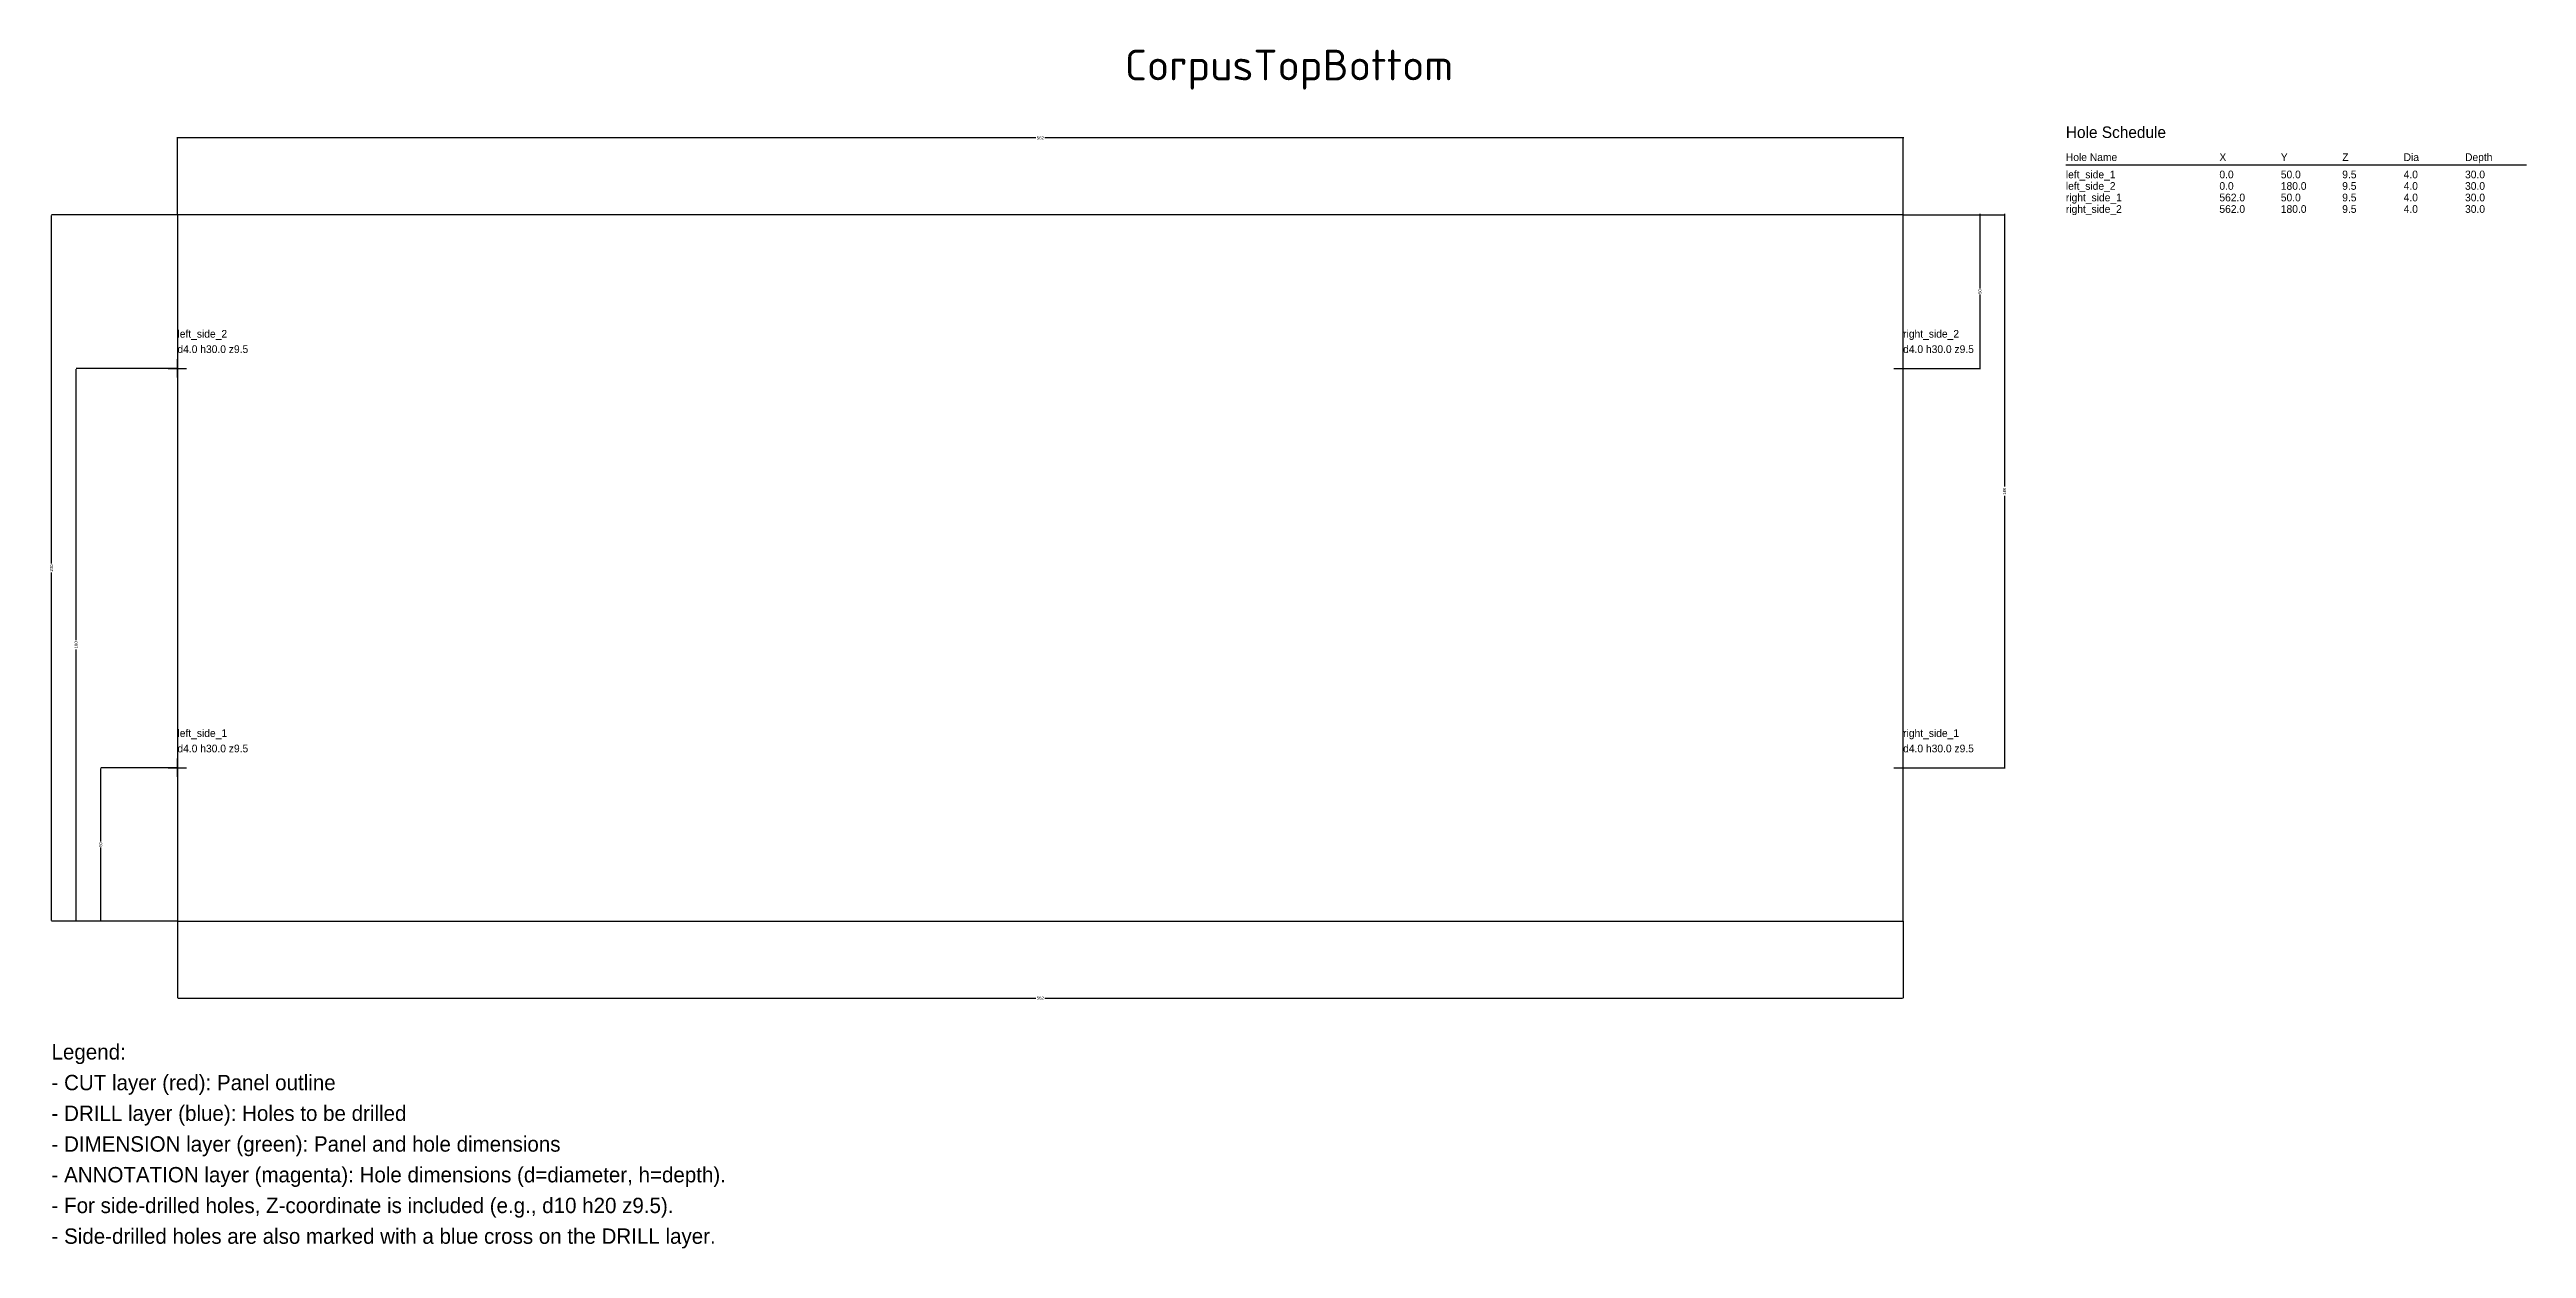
# Model space of a CAD drawing. Header units: millimetres. Extents: x -42 to 765, y -107 to 284.
import ezdxf
from ezdxf.enums import TextEntityAlignment as Align

# ---------------------------------------------------------------- set-up
doc = ezdxf.new("R2010")
doc.units = ezdxf.units.MM
for name, color, linetype in [('ANNOTATION', 6, 'Continuous'), ('CUT', 1, 'Continuous'), ('DIMENSION', 3, 'Continuous'), ('DRILL', 5, 'Continuous')]:
    doc.layers.add(name, color=color, linetype=linetype)
doc.styles.add('Title', font='ISOCPEUR.ttf')
doc.dimstyles.get("Standard").update_dxf_attribs({"dimtxt": 2.5, "dimasz": 2.5, "dimexe": 1.25, "dimexo": 0.625, "dimtad": 1, "dimtxsty": 'Standard', "dimcen": 2.5, "dimazin": 3, "dimtfac": 1, "dimtmove": 0, "dimatfit": 3})

# ---------------------------------------------------------------- blocks, each defined once
blk = doc.blocks.new('_CLOSEDFILLED')
at = {"color": 0, "linetype": 'ByBlock'}
blk.add_solid([(-1, 0.2), (0, 0), (-1, -0.2)], dxfattribs=at)
blk = doc.blocks.new('*D0')
for p, q in [((0, 0), (0, -25)), ((562, 0), (562, -25)), ((0.25, -25), (279.5, -25)), ((282.5, -25), (561.75, -25))]:
    blk.add_line(p, q)
at = {"layer": 'Defpoints'}
for p in [(0, 0), (562, 0), (0, -25)]:
    blk.add_point(p, dxfattribs=at)
at = {"layer": 'DIMENSION', "xscale": 0.25, "yscale": 0.25, "rotation": 180}
blk.add_blockref('_CLOSEDFILLED', (0, -25), dxfattribs=at)
at = {"layer": 'DIMENSION', "xscale": 0.25, "yscale": 0.25}
blk.add_blockref('_CLOSEDFILLED', (562, -25), dxfattribs=at)
at = {"layer": 'DIMENSION', "insert": (281, -25), "char_height": 1, "attachment_point": 5}
blk.add_mtext('562', dxfattribs=at)
blk = doc.blocks.new('*D2')
for p, q in [((279.5, 255), (-0.25, 255)), ((0, 230), (0, 255)), ((562.25, 255), (282.5, 255)), ((562, 230), (562, 255))]:
    blk.add_line(p, q)
at = {"layer": 'Defpoints'}
for p in [(562, 255), (0, 230), (562, 230)]:
    blk.add_point(p, dxfattribs=at)
at = {"layer": 'DIMENSION', "xscale": 0.25, "yscale": 0.25}
blk.add_blockref('_CLOSEDFILLED', (0, 255), dxfattribs=at)
at = {"layer": 'DIMENSION', "xscale": 0.25, "yscale": 0.25, "rotation": 180}
blk.add_blockref('_CLOSEDFILLED', (562, 255), dxfattribs=at)
at = {"layer": 'DIMENSION', "insert": (281, 255), "char_height": 1, "attachment_point": 5}
blk.add_mtext('562', dxfattribs=at)
blk = doc.blocks.new('*D3')
for p, q in [((0, 50), (-25, 50)), ((-25, 26), (-25, 49.75)), ((-25, 0.25), (-25, 24)), ((0, 0), (-25, 0))]:
    blk.add_line(p, q)
at = {"layer": 'Defpoints'}
for p in [(0, 50), (-25, 0), (0, 0)]:
    blk.add_point(p, dxfattribs=at)
at = {"layer": 'DIMENSION', "xscale": 0.25, "yscale": 0.25}
for p, rotation in [((-25, 50), 90), ((-25, 0), 270)]:
    blk.add_blockref('_CLOSEDFILLED', p, dxfattribs=dict(at, rotation=rotation))
at = {"layer": 'DIMENSION', "insert": (-25, 25), "char_height": 1, "attachment_point": 5, "rotation": 90}
blk.add_mtext('50', dxfattribs=at)
blk = doc.blocks.new('*D4')
for p, q in [((0, 180), (-33, 180)), ((-33, 91.5), (-33, 179.75)), ((-33, 0.25), (-33, 88.5)), ((0, 0), (-33, 0))]:
    blk.add_line(p, q)
at = {"layer": 'Defpoints'}
for p in [(0, 180), (-33, 0), (0, 0)]:
    blk.add_point(p, dxfattribs=at)
at = {"layer": 'DIMENSION', "xscale": 0.25, "yscale": 0.25}
for p, rotation in [((-33, 180), 90), ((-33, 0), 270)]:
    blk.add_blockref('_CLOSEDFILLED', p, dxfattribs=dict(at, rotation=rotation))
at = {"layer": 'DIMENSION', "insert": (-33, 90), "char_height": 1, "attachment_point": 5, "rotation": 90}
blk.add_mtext('180', dxfattribs=at)
blk = doc.blocks.new('*D5')
for p, q in [((0, 230), (-41, 230)), ((-41, 116.5), (-41, 229.75)), ((-41, 0.25), (-41, 113.5)), ((0, 0), (-41, 0))]:
    blk.add_line(p, q)
at = {"layer": 'Defpoints'}
for p in [(0, 230), (-41, 0), (0, 0)]:
    blk.add_point(p, dxfattribs=at)
at = {"layer": 'DIMENSION', "xscale": 0.25, "yscale": 0.25}
for p, rotation in [((-41, 230), 90), ((-41, 0), 270)]:
    blk.add_blockref('_CLOSEDFILLED', p, dxfattribs=dict(at, rotation=rotation))
at = {"layer": 'DIMENSION', "insert": (-41, 115), "char_height": 1, "attachment_point": 5, "rotation": 90}
blk.add_mtext('230', dxfattribs=at)
blk = doc.blocks.new('*D6')
for p, q in [((562, 230), (587, 230)), ((587, 230.25), (587, 206)), ((587, 204), (587, 179.75)), ((562, 180), (587, 180))]:
    blk.add_line(p, q)
at = {"layer": 'Defpoints'}
for p in [(562, 230), (587, 230), (562, 180)]:
    blk.add_point(p, dxfattribs=at)
at = {"layer": 'DIMENSION', "xscale": 0.25, "yscale": 0.25}
for p, rotation in [((587, 230), 270), ((587, 180), 90)]:
    blk.add_blockref('_CLOSEDFILLED', p, dxfattribs=dict(at, rotation=rotation))
at = {"layer": 'DIMENSION', "insert": (587, 205), "char_height": 1, "attachment_point": 5, "rotation": 90}
blk.add_mtext('50', dxfattribs=at)
blk = doc.blocks.new('*D7')
for p, q in [((562, 230), (595, 230)), ((595, 230.25), (595, 141.5)), ((595, 138.5), (595, 49.75)), ((562, 50), (595, 50))]:
    blk.add_line(p, q)
at = {"layer": 'Defpoints'}
for p in [(562, 230), (595, 230), (562, 50)]:
    blk.add_point(p, dxfattribs=at)
at = {"layer": 'DIMENSION', "xscale": 0.25, "yscale": 0.25}
for p, rotation in [((595, 230), 270), ((595, 50), 90)]:
    blk.add_blockref('_CLOSEDFILLED', p, dxfattribs=dict(at, rotation=rotation))
at = {"layer": 'DIMENSION', "insert": (595, 140), "char_height": 1, "attachment_point": 5, "rotation": 90}
blk.add_mtext('180', dxfattribs=at)

msp = doc.modelspace()

# ---------------------------------------------------------------- linework, layer by layer
at = {"layer": 'ANNOTATION'}
msp.add_line((615, 246.25), (765, 246.25), dxfattribs=at)
at = {"layer": 'CUT'}
for p, q in [((562, 230), (0, 230)), ((0, 230), (0, 0)), ((562, 0), (562, 230)), ((0, 0), (562, 0))]:
    msp.add_line(p, q, dxfattribs=at)
at = {"layer": 'DRILL', "color": 5}
for p, q in [((-3, 180), (3, 180)), ((0, 177), (0, 183)), ((559, 180), (565, 180)), ((562, 177), (562, 183)), ((-3, 50), (3, 50)), ((0, 47), (0, 53)), ((559, 50), (565, 50)), ((562, 47), (562, 53))]:
    msp.add_line(p, q, dxfattribs=at)

# ---------------------------------------------------------------- texts
at = {"layer": 'ANNOTATION', "style": 'Title'}
msp.add_text('CorpusTopBottom', height=10, dxfattribs=at).set_placement((362, 278.75), align=Align.MIDDLE_CENTER)
at = {"layer": 'ANNOTATION'}
for s, height, p in [('Hole Schedule', 3.75, (615, 255)), ('Hole Name', 2.5, (615, 247.5)), ('Dia', 2.5, (725, 247.5)), ('Depth', 2.5, (745, 247.5)), ('left_side_1', 2.5, (615, 241.875)), ('X', 2.5, (665, 247.5)), ('0.0', 2.5, (665, 241.875)), ('Y', 2.5, (685, 247.5)), ('50.0', 2.5, (685, 241.875)), ('Z', 2.5, (705, 247.5)), ('9.5', 2.5, (705, 241.875)), ('4.0', 2.5, (725, 241.875)), ('30.0', 2.5, (745, 241.875)), ('right_side_1', 2.5, (615, 234.375)), ('left_side_2', 2.5, (615, 238.125)), ('0.0', 2.5, (665, 238.125)), ('562.0', 2.5, (665, 234.375)), ('50.0', 2.5, (685, 234.375)), ('180.0', 2.5, (685, 238.125)), ('9.5', 2.5, (705, 238.125)), ('9.5', 2.5, (705, 234.375)), ('4.0', 2.5, (725, 238.125)), ('4.0', 2.5, (725, 234.375)), ('30.0', 2.5, (745, 238.125)), ('30.0', 2.5, (745, 234.375)), ('right_side_2', 2.5, (615, 230.625)), ('562.0', 2.5, (665, 230.625)), ('180.0', 2.5, (685, 230.625)), ('9.5', 2.5, (705, 230.625)), ('4.0', 2.5, (725, 230.625)), ('30.0', 2.5, (745, 230.625)), ('d4.0 h30.0 z9.5', 2.5, (0, 185)), ('left_side_2', 2.5, (0, 190)), ('d4.0 h30.0 z9.5', 2.5, (562, 185)), ('right_side_2', 2.5, (562, 190)), ('d4.0 h30.0 z9.5', 2.5, (0, 55)), ('left_side_1', 2.5, (0, 60)), ('d4.0 h30.0 z9.5', 2.5, (562, 55)), ('right_side_1', 2.5, (562, 60)), ('Legend:', 5, (-41, -45)), ('- CUT layer (red): Panel outline', 5, (-41, -55)), ('- DRILL layer (blue): Holes to be drilled', 5, (-41, -65)), ('- DIMENSION layer (green): Panel and hole dimensions', 5, (-41, -75)), ('- ANNOTATION layer (magenta): Hole dimensions (d=diameter, h=depth).', 5, (-41, -85)), ('- For side-drilled holes, Z-coordinate is included (e.g., d10 h20 z9.5).', 5, (-41, -95)), ('- Side-drilled holes are also marked with a blue cross on the DRILL layer.', 5, (-41, -105))]:
    msp.add_text(s, height=height, dxfattribs=at).set_placement(p)

# ---------------------------------------------------------------- dimensions: what is measured, and where the dimension line sits
at = {"layer": 'DIMENSION'}
for base, p1, p2, picture, middle in [((562, 255), (562, 230), (0, 230), '*D2', (281, 255)), ((0, -25), (0, 0), (562, 0), '*D0', (281, -25))]:
    dim = msp.add_linear_dim(base=base, p1=p1, p2=p2, dimstyle='Standard', dxfattribs=at)
    dim.commit()
    dim.dimension.update_dxf_attribs({"geometry": picture, "text_midpoint": middle})
for base, p1, p2, picture, middle in [((-41, 0), (0, 0), (0, 230), '*D5', (-41, 115)), ((587, 230), (562, 230), (562, 180), '*D6', (587, 205)), ((595, 230), (562, 230), (562, 50), '*D7', (595, 140)), ((-33, 0), (0, 0), (0, 180), '*D4', (-33, 90)), ((-25, 0), (0, 0), (0, 50), '*D3', (-25, 25))]:
    dim = msp.add_linear_dim(base=base, p1=p1, p2=p2, angle=90, dimstyle='Standard', dxfattribs=at)
    dim.commit()
    dim.dimension.update_dxf_attribs({"geometry": picture, "text_midpoint": middle})

doc.saveas('drawing.dxf')
